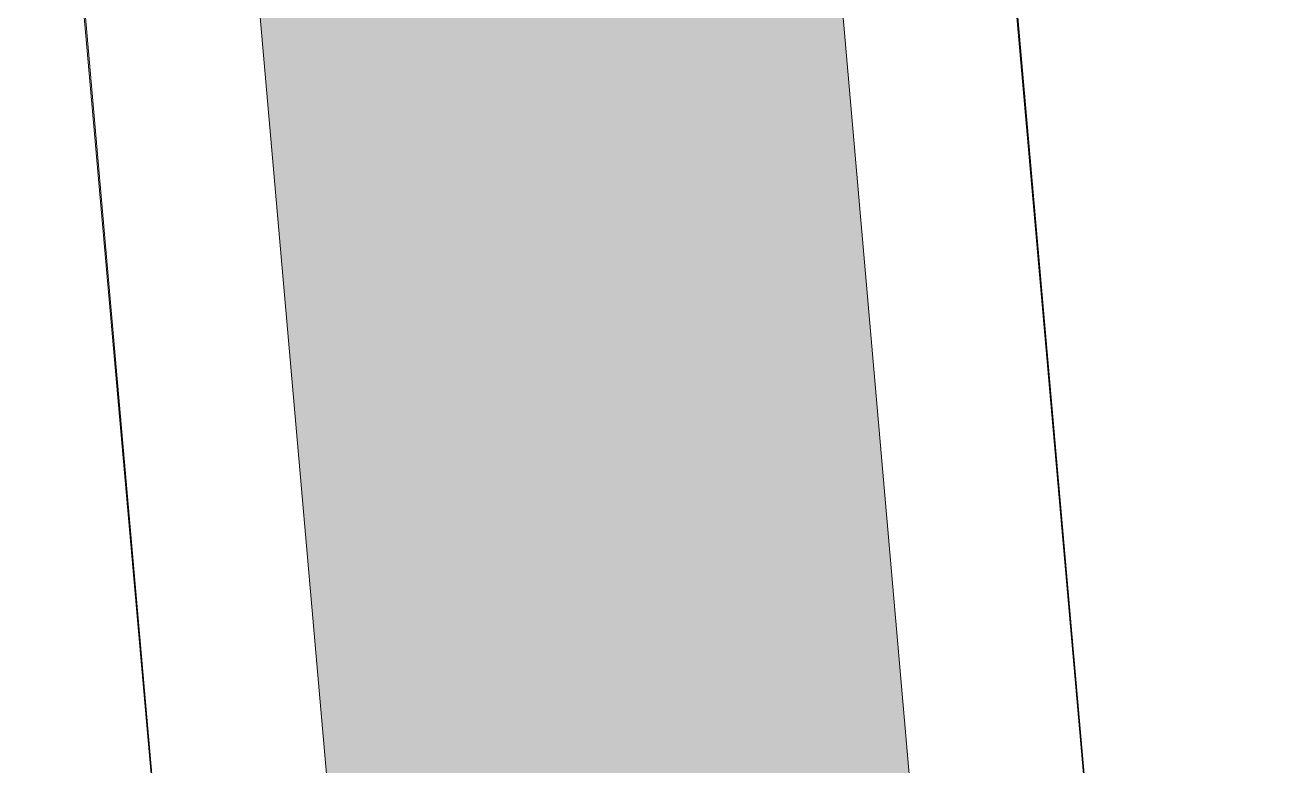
# Model space of a CAD drawing. Header units: metres. Extents: x -4613 to -4328, y -1 to 30.
# Drawn here: x -4567.69148 to -4567.68067, y 17.00307 to 17.00945 of the extents above; entities that cross this region are included whole.
import ezdxf

# ---------------------------------------------------------------- set-up
doc = ezdxf.new("R2010")
doc.units = ezdxf.units.M
doc.layers.add('Q-SPCQ', color=91, linetype='Continuous', lineweight=5)

# ---------------------------------------------------------------- blocks, each defined once
blk = doc.blocks.new('Static Line_Sayfa_Metal Deck_Pan Mount - Up to 15 _ pitch - Max 2 Users-1845519-SOUTH WEST')
at = {"layer": 'Q-SPCQ'}
blk.add_hatch(color=256, dxfattribs=at).paths.add_polyline_path([(-4567.680668, 16.966424), (-4567.684706, 17.012583), (-4567.689687, 17.012147), (-4567.685649, 16.965989)])
for p, q in [((-4567.681841, 16.997048), (-4567.683513, 17.015974)), ((-4567.68184, 16.997045), (-4567.683497, 17.015972)), ((-4567.691482, 17.01527), (-4567.68981, 16.996344)), ((-4567.691467, 17.015274), (-4567.689809, 16.996347)), ((-4567.684706, 17.012583), (-4567.680668, 16.966424)), ((-4567.685649, 16.965989), (-4567.689687, 17.012147))]:
    blk.add_line(p, q, dxfattribs=at)

msp = doc.modelspace()

# ---------------------------------------------------------------- block references
at = {"layer": 'Q-SPCQ'}
msp.add_blockref('Static Line_Sayfa_Metal Deck_Pan Mount - Up to 15 _ pitch - Max 2 Users-1845519-SOUTH WEST', (0, 0), dxfattribs=at)

doc.saveas('drawing.dxf')
